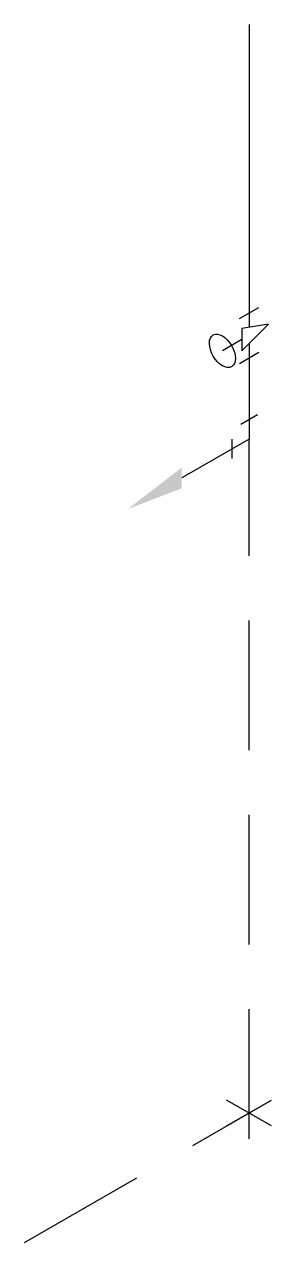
# Model space of a CAD drawing. Header units: millimetres. Extents: x -2839.73 to -2839.26, y 1134.01 to 1136.36.
import ezdxf

# ---------------------------------------------------------------- set-up
doc = ezdxf.new("R2010")
doc.units = ezdxf.units.MM
doc.linetypes.add('HIDDEN', pattern=[0.375, 0.25, -0.125])
doc.layers.add('Hds_iso_símbolos', color=2, linetype='Continuous')
doc.layers.add('Hds_iso_tubos', color=5, linetype='Continuous')

msp = doc.modelspace()

# ---------------------------------------------------------------- linework, layer by layer
at = {"layer": 'Hds_iso_símbolos'}
for p, q in [((-2839.3194, 1135.7902), (-2839.282, 1135.8118)), ((-2839.2632, 1135.7794), (-2839.3148, 1135.7713)), ((-2839.2632, 1135.7794), (-2839.3148, 1135.728)), ((-2839.3148, 1135.7713), (-2839.3148, 1135.728)), ((-2839.3148, 1135.7496), (-2839.3522, 1135.728)), ((-2839.3194, 1135.7037), (-2839.282, 1135.7253)), ((-2839.2845, 1135.6046), (-2839.3169, 1135.5859)), ((-2839.3332, 1135.5203), (-2839.3332, 1135.5578))]:
    msp.add_line(p, q, dxfattribs=at)
at = {"layer": 'Hds_iso_símbolos', "color": 1, "linetype": 'HIDDEN'}
for p, q in [((-2839.3007, 1134.2078), (-2839.3007, 1135.5578)), ((-2839.7337, 1134.0078), (-2839.2574, 1134.2828)), ((-2839.344, 1134.2328), (-2839.2574, 1134.2828)), ((-2839.2574, 1134.2328), (-2839.344, 1134.2828))]:
    msp.add_line(p, q, dxfattribs=at)
at = {"layer": 'Hds_iso_símbolos', "color": 2, "linetype": 'Continuous'}
msp.add_ellipse((-2839.3522, 1135.728), major_axis=(-0.0177, 0.0306), ratio=0.57735, dxfattribs=at)
at = {"layer": 'Hds_iso_símbolos', "color": 1}
msp.add_solid([(-2839.4306, 1135.4628), (-2839.4306, 1135.5028), (-2839.5345, 1135.4228)], dxfattribs=at)
at = {"layer": 'Hds_iso_tubos', "linetype": 'Continuous'}
for p, q in [((-2839.3007, 1136.3578), (-2839.3007, 1135.7735)), ((-2839.3007, 1135.742), (-2839.3007, 1135.5578)), ((-2839.3007, 1135.5578), (-2839.4306, 1135.4828))]:
    msp.add_line(p, q, dxfattribs=at)

doc.saveas('drawing.dxf')
